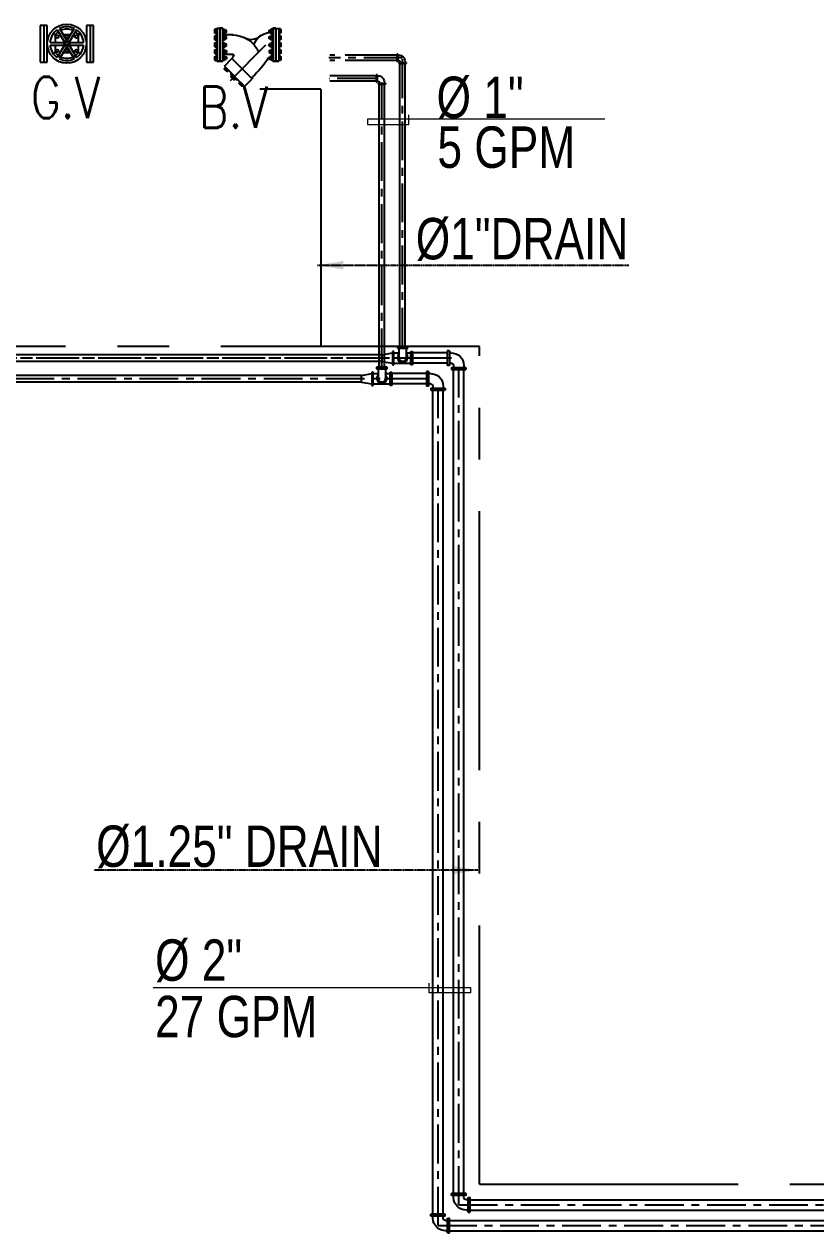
# Model space of a CAD drawing. Header units: millimetres. Extents: x -21221 to 1625077, y -149981 to 356550.
# Drawn here: x 1030103 to 1033930, y 209043 to 214881 of the extents above; entities that cross this region are included whole.
import ezdxf

# ---------------------------------------------------------------- set-up
doc = ezdxf.new("R2010")
doc.units = ezdxf.units.MM
doc.header["$LTSCALE"] = 1000
doc.header["$MEASUREMENT"] = 0
doc.linetypes.add('CENTER', pattern=[2, 1.25, -0.25, 0.25, -0.25])
doc.linetypes.add('CENTERX2', pattern=[4, 2.5, -0.5, 0.5, -0.5])
doc.layers.get('0').update_dxf_attribs({"linetype": 'CONTINUOUS'})
for name, color, linetype in [('12-RETURN-PIPE', 12, 'CONTINUOUS'), ('4-REVERS RETURN-PIPE', 4, 'CONTINUOUS'), ('40-SUPPLY-PIPE', 40, 'CONTINUOUS'), ('44-DRAIN', 44, 'CENTER'), ('DIM-DPME-1-50', 10, 'CONTINUOUS')]:
    doc.layers.add(name, color=color, linetype=linetype)
doc.styles.add('DIM-DPME-1-50', font='romans.shx')
doc.styles.add('ROMANS', font='romans.shx', dxfattribs={"width": 0.85})
doc.styles.add('STENCIL', font='stencil.shx')
doc.dimstyles.new('ARROW', dxfattribs={"dimscale": 0, "dimtxt": 125, "dimasz": 125, "dimexe": 20, "dimexo": 20, "dimgap": 15, "dimtad": 1, "dimdec": 0, "dimzin": 1, "dimdsep": 46, "dimtxsty": 'DIM-DPME-1-50', "dimblk": 'DIM-DPME-1-50', "dimcen": 1.25, "dimdle": 250, "dimclrd": 33, "dimclre": 33, "dimclrt": 4, "dimadec": 0, "dimazin": 2, "dimtfac": 1, "dimtdec": 0, "dimtmove": 0, "dimatfit": 3, "dimfxl": 1, "dimtolj": 1, "dimtzin": 0, "dimarcsym": 0})

# ---------------------------------------------------------------- blocks, each defined once
blk = doc.blocks.new('GV-100-Plan')
for p, q in [((75.9, 110.2), (-75.9, 110.2)), ((-75.9, 110.2), (-75.9, 81.9)), ((75.9, 96.1), (75.9, 110.2)), ((-75.9, 96.1), (75.9, 96.1)), ((-75.9, 81.9), (75.9, 81.9)), ((-36.9, 47.8), (-40.3, 57)), ((-5.5, 10.3), (-5.5, 69.6)), ((5.5, 10.3), (5.5, 69.6)), ((36.9, 47.8), (40.3, 57)), ((75.9, 81.9), (75.9, 96.1)), ((-63, 30), (-11.7, 0.4)), ((-57.5, 39.6), (-6.2, 9.9)), ((-5.5, 47.8), (-36.9, 47.8)), ((6.2, 9.9), (57.5, 39.6)), ((11.7, 0.4), (63, 30)), ((-63, -30), (-11.7, -0.4)), ((-57.5, -39.6), (-6.2, -9.9)), ((-36.9, -47.8), (-40.3, -57)), ((-36.9, -47.8), (-5.5, -47.8)), ((-5.5, -69.6), (-5.5, -10.3)), ((5.5, -69.6), (5.5, -10.3)), ((5.5, -47.8), (36.9, -47.8)), ((6.2, -9.9), (57.5, -39.6)), ((11.7, -0.4), (63, -30)), ((36.9, -47.8), (40.3, -57)), ((75.9, -81.9), (-75.9, -81.9)), ((-75.9, -81.9), (-75.9, -110.2)), ((-75.9, -96.1), (75.9, -96.1)), ((75.9, -96.1), (75.9, -81.9)), ((75.9, -110.2), (75.9, -96.1)), ((-75.9, -110.2), (75.9, -110.2))]:
    blk.add_line(p, q)
for points in [[(-36.9, 14.9), (-36.9, -14.9)], [(36.9, 47.8), (5.5, 47.8)], [(36.9, -14.9), (36.9, 14.9)]]:
    blk.add_lwpolyline(points)
for centre, radius in [((0, 0), 80.9), ((-29.3, 40), 6.15), ((-29.3, -0.5), 6.15), ((0, 0), 11.7), ((0, 0), 6.18), ((29.6, 40), 6.15), ((29.6, -0.5), 6.15), ((-29.3, -40), 6.15), ((29.6, -40), 6.15)]:
    blk.add_circle(centre, radius)
for radius, start, end in [(69.8, 94.5349, 145.4651), (69.8, 34.5349, 85.4651), (69.8, 154.5349, 205.4651), (60.4, 155.2434, 204.7566), (60.4, 127.6315, 144.7566), (60.4, 307.6315, 52.3685), (69.8, 334.5349, 25.4651), (69.8, 214.5349, 265.4651), (60.4, 215.2434, 232.3685), (69.8, 274.5349, 325.4651)]:
    blk.add_arc((0, 0), radius, start, end)
blk = doc.blocks.new('A$C53F904C2')
at = {"layer": '12-RETURN-PIPE', "extrusion": (-2.57074e-05, -8.3251e-12, 1)}
for p, q in [((-76.2, 293.1, 0), (-76.2, 285.2, 0)), ((-70.9, 294.5, 0), (-73.6, 294.5, 0)), ((-73.6, 294.5, 0), (-57.7, 294.5, 0)), ((-57.7, 294.5, 0), (-70.9, 294.5, 0)), ((-70.9, 293.1, 0), (-70.9, 285.2, 0)), ((-60.4, 293.1, 0), (-60.4, 285.2, 0)), ((-55.1, 293.1, 0), (-55.1, 285.2, 0)), ((-44.4, 293.1, 0), (-44.4, 285.2, 0)), ((-39.1, 294.5, 0), (-41.7, 294.5, 0)), ((-41.7, 294.5, 0), (-25.8, 294.5, 0)), ((-25.8, 294.5, 0), (-39.1, 294.5, 0)), ((-39.1, 293.1, 0), (-39.1, 285.2, 0)), ((-28.5, 293.1, 0), (-28.5, 285.2, 0)), ((-23.2, 293.1, 0), (-23.2, 285.2, 0)), ((-10.3, 293.1, 0), (-10.3, 285.2, 0)), ((-7.6, 294.5, 0), (8.3, 294.5, 0)), ((-5, 294.5, 0), (-7.6, 294.5, 0)), ((8.3, 294.5, 0), (-5, 294.5, 0)), ((-5, 293.1, 0), (-5, 285.2, 0)), ((5.6, 293.1, 0), (5.6, 285.2, 0)), ((10.9, 293.1, 0), (10.9, 285.2, 0)), ((23.2, 293.1, 0), (23.2, 285.2, 0)), ((41.7, 294.5, 0), (25.8, 294.5, 0)), ((25.8, 294.5, 0), (39.1, 294.5, 0)), ((28.5, 293.1, 0), (28.5, 285.2, 0)), ((39.1, 294.5, 0), (41.7, 294.5, 0)), ((39.1, 293.1, 0), (39.1, 285.2, 0)), ((44.4, 293.1, 0), (44.4, 285.2, 0)), ((55.1, 293.1, 0), (55.1, 285.2, 0)), ((57.7, 294.5, 0), (70.9, 294.5, 0)), ((73.6, 294.5, 0), (57.7, 294.5, 0)), ((60.4, 293.1, 0), (60.4, 285.2, 0)), ((70.9, 294.5, 0), (73.6, 294.5, 0)), ((70.9, 293.1, 0), (70.9, 285.2, 0)), ((76.2, 293.1, 0), (76.2, 285.2, 0)), ((79.1, 271.1, 0), (-79.1, 271.1, 0)), ((-79.1, 271.1, 0), (-79.1, 256.9, 0)), ((-79.1, 256.9, 0), (79.1, 256.9, 0)), ((-78.8, 271.1, 0), (-78.8, 285.2, 0)), ((-78.8, 285.2, 0), (78.8, 285.2, 0)), ((-78.8, 271.1, 0), (-78.8, 285.2, 0)), ((-78.8, 271.1, 0), (78.8, 271.1, 0)), ((-78.8, 256.9, 0), (-78.8, 271.1, 0)), ((78.8, 271.1, 0), (-78.8, 271.1, 0)), ((78.8, 256.9, 0), (-78.8, 256.9, 0)), ((-77.6, 255.6, 0), (-77.6, 256.9, 0)), ((-77.6, 255.6, 0), (-50.9, 255.6, 0)), ((-74.9, 254.1, 0), (-74.9, 247.5, 0)), ((-72.2, 255.4, 0), (-56.3, 255.4, 0)), ((-69.5, 255.4, 0), (-72.2, 255.4, 0)), ((-69.6, 246.1, 0), (-72.2, 246.1, 0)), ((-69.6, 254.1, 0), (-69.6, 247.5, 0)), ((-56.3, 246.1, 0), (-69.6, 246.1, 0)), ((-69.6, 246.1, 0), (-69.6, 240.3, 0)), ((-59, 240.3, 0), (-69.6, 240.3, 0)), ((-59, 240.3, 0), (-69.6, 240.3, 0)), ((-68.6, 239.2, 0), (-69.6, 240.3, 0)), ((-56.3, 255.4, 0), (-69.5, 255.4, 0)), ((-60, 239.2, 0), (-68.6, 239.2, 0)), ((-60, 239.2, 0), (-59, 240.3, 0)), ((-59, 254.1, 0), (-59, 247.5, 0)), ((-59, 246.1, 0), (-59, 240.3, 0)), ((-53.7, 254.1, 0), (-53.7, 247.5, 0)), ((-50.9, 255.6, 0), (-50.9, 256.9, 0)), ((-47.1, 255.6, 0), (-47.1, 256.9, 0)), ((-47.1, 255.6, 0), (-20.4, 255.6, 0)), ((-44.4, 254.1, 0), (-44.4, 247.5, 0)), ((-41.7, 255.4, 0), (-25.8, 255.4, 0)), ((-39, 255.4, 0), (-41.7, 255.4, 0)), ((-39.1, 246.1, 0), (-41.7, 246.1, 0)), ((-39.1, 254.1, 0), (-39.1, 247.5, 0)), ((-25.8, 246.1, 0), (-39.1, 246.1, 0)), ((-39.1, 246.1, 0), (-39.1, 240.3, 0)), ((-28.5, 240.3, 0), (-39.1, 240.3, 0)), ((-28.5, 240.3, 0), (-39.1, 240.3, 0)), ((-38.1, 239.2, 0), (-39.1, 240.3, 0)), ((-25.8, 255.4, 0), (-39, 255.4, 0)), ((-29.5, 239.2, 0), (-38.1, 239.2, 0)), ((-29.5, 239.2, 0), (-28.5, 240.3, 0)), ((-28.5, 254.1, 0), (-28.5, 247.5, 0)), ((-28.5, 246.1, 0), (-28.5, 240.3, 0)), ((-23.2, 254.1, 0), (-23.2, 247.5, 0)), ((-20.4, 255.6, 0), (-20.4, 256.9, 0)), ((-11.7, 255.6, 0), (-11.7, 256.9, 0)), ((-11.7, 255.6, 0), (15, 255.6, 0)), ((-8.9, 254.1, 0), (-8.9, 247.5, 0)), ((-3.6, 255.4, 0), (-6.3, 255.4, 0)), ((-6.3, 255.4, 0), (9.6, 255.4, 0)), ((-3.6, 246.1, 0), (-6.3, 246.1, 0)), ((-3.7, 246.1, 0), (-3.7, 240.3, 0)), ((-2.6, 239.2, 0), (-3.7, 240.3, 0)), ((7, 240.3, 0), (-3.7, 240.3, 0)), ((7, 240.3, 0), (-3.7, 240.3, 0)), ((9.6, 255.4, 0), (-3.6, 255.4, 0)), ((-3.6, 254.1, 0), (-3.6, 247.5, 0)), ((9.6, 246.1, 0), (-3.6, 246.1, 0)), ((5.9, 239.2, 0), (-2.6, 239.2, 0)), ((5.9, 239.2, 0), (7, 240.3, 0)), ((7, 254.1, 0), (7, 247.5, 0)), ((7, 246.1, 0), (7, 240.3, 0)), ((12.3, 254.1, 0), (12.3, 247.5, 0)), ((15, 255.6, 0), (15, 256.9, 0)), ((20.4, 255.6, 0), (20.4, 256.9, 0)), ((47.1, 255.6, 0), (20.4, 255.6, 0)), ((23.2, 254.1, 0), (23.2, 247.5, 0)), ((41.7, 255.4, 0), (25.8, 255.4, 0)), ((25.8, 255.4, 0), (39, 255.4, 0)), ((25.8, 246.1, 0), (39.1, 246.1, 0)), ((28.5, 254.1, 0), (28.5, 247.5, 0)), ((28.5, 246.1, 0), (28.5, 240.3, 0)), ((29.5, 239.2, 0), (28.5, 240.3, 0)), ((28.5, 240.3, 0), (39.1, 240.3, 0)), ((28.5, 240.3, 0), (39.1, 240.3, 0)), ((29.5, 239.2, 0), (38.1, 239.2, 0)), ((38.1, 239.2, 0), (39.1, 240.3, 0)), ((39, 255.4, 0), (41.7, 255.4, 0)), ((39.1, 254.1, 0), (39.1, 247.5, 0)), ((39.1, 246.1, 0), (41.7, 246.1, 0)), ((39.1, 246.1, 0), (39.1, 240.3, 0)), ((44.4, 254.1, 0), (44.4, 247.5, 0)), ((47.1, 255.6, 0), (47.1, 256.9, 0)), ((50.8, 255.6, 0), (50.8, 256.9, 0)), ((77.6, 255.6, 0), (50.9, 255.6, 0)), ((53.7, 254.1, 0), (53.7, 247.5, 0)), ((72.2, 255.4, 0), (56.3, 255.4, 0)), ((56.3, 255.4, 0), (69.5, 255.4, 0)), ((56.3, 246.1, 0), (69.6, 246.1, 0)), ((58.7, 256.9, 0), (58.7, 249.5, 0)), ((59, 254.1, 0), (59, 247.5, 0)), ((59, 246.1, 0), (59, 240.3, 0)), ((60, 239.2, 0), (59, 240.3, 0)), ((59, 240.3, 0), (69.6, 240.3, 0)), ((59, 240.3, 0), (69.6, 240.3, 0)), ((60, 239.2, 0), (68.6, 239.2, 0)), ((68.6, 239.2, 0), (69.6, 240.3, 0)), ((69.5, 255.4, 0), (72.2, 255.4, 0)), ((69.6, 254.1, 0), (69.6, 247.5, 0)), ((69.6, 246.1, 0), (72.2, 246.1, 0)), ((69.6, 246.1, 0), (69.6, 240.3, 0)), ((74.9, 254.1, 0), (74.9, 247.5, 0)), ((77.6, 255.6, 0), (77.6, 256.9, 0)), ((78.8, 285.2, 0), (78.8, 271.1, 0)), ((78.8, 271.1, 0), (78.8, 285.2, 0)), ((78.8, 271.1, 0), (78.8, 256.9, 0)), ((78.8, 256.9, 0), (78.8, 271.1, 0)), ((79.1, 256.9, 0), (79.1, 271.1, 0)), ((172.1, 51.3, 0), (0, 223.4, 0)), ((165.2, 156.1, 0), (67.4, 58.2, 0)), ((103.2, 22.3, 0), (201.1, 120.2, 0)), ((161.2, 157.7, 0), (155.4, 157.7, 0)), ((201.1, 120.2, 0), (165.2, 156.1, 0)), ((-46.9, 65.3, 0), (-46.9, 14.1, 0)), ((46.9, 63, 0), (46.9, 14.1, 0)), ((65.7, 62.2, 0), (54.7, 67.1, 0)), ((142.2, 53.4, 0), (170.1, 81.2, 0)), ((163.6, 74.8, 0), (148.7, 59.8, 0)), ((154.3, 54.2, 0), (148.7, 59.8, 0)), ((158, 57.9, 0), (152.4, 63.5, 0)), ((157.1, 55.1, 0), (168.4, 66.3, 0)), ((168.4, 66.3, 0), (159, 57, 0)), ((165.5, 65.4, 0), (159.9, 71, 0)), ((169.3, 69.1, 0), (163.6, 74.8, 0)), ((171.9, 91, 0), (170.4, 81.8, 0)), ((195.2, 114.4, 0), (180.2, 99.5, 0)), ((185.8, 93.8, 0), (180.2, 99.5, 0)), ((189.5, 97.6, 0), (183.9, 103.2, 0)), ((188.6, 94.8, 0), (199.9, 106, 0)), ((190.5, 96.7, 0), (188.6, 94.8, 0)), ((199.9, 106, 0), (190.5, 96.7, 0)), ((197, 105.1, 0), (191.4, 110.7, 0)), ((200.8, 108.8, 0), (195.2, 114.4, 0)), ((79.1, 14.1, 0), (-79.1, 14.1, 0)), ((-79.1, 14.1, 0), (-79.1, 0, 0)), ((-79.1, 0, 0), (79.1, 0, 0)), ((78.8, 14.1, 0), (-78.8, 14.1, 0)), ((-78.8, 14.1, 0), (-78.8, 0, 0)), ((-78.8, 0, 0), (78.8, 0, 0)), ((78.8, 0, 0), (-78.8, 0, 0)), ((-77.6, 15.5, 0), (-77.6, 14.1, 0)), ((-77.6, 15.5, 0), (-50.9, 15.5, 0)), ((-74.9, 17, 0), (-74.9, 23.6, 0)), ((-69.6, 25, 0), (-72.2, 25, 0)), ((-72.2, 15.7, 0), (-56.3, 15.7, 0)), ((-69.5, 15.7, 0), (-72.2, 15.7, 0)), ((-68.6, 31.9, 0), (-69.6, 30.8, 0)), ((-59, 30.8, 0), (-69.6, 30.8, 0)), ((-59, 30.8, 0), (-69.6, 30.8, 0)), ((-69.6, 25, 0), (-69.6, 30.8, 0)), ((-56.3, 25, 0), (-69.6, 25, 0)), ((-69.6, 17, 0), (-69.6, 23.6, 0)), ((-56.3, 15.7, 0), (-69.5, 15.7, 0)), ((-60, 31.9, 0), (-68.6, 31.9, 0)), ((-60, 31.9, 0), (-59, 30.8, 0)), ((-59, 25, 0), (-59, 30.8, 0)), ((-59, 17, 0), (-59, 23.6, 0)), ((-53.7, 17, 0), (-53.7, 23.6, 0)), ((-50.9, 15.5, 0), (-50.9, 14.1, 0)), ((-47.1, 15.5, 0), (-47.1, 14.1, 0)), ((-47.1, 15.5, 0), (-20.4, 15.5, 0)), ((-44.4, 17, 0), (-44.4, 23.6, 0)), ((-39.1, 25, 0), (-41.7, 25, 0)), ((-41.7, 15.7, 0), (-25.8, 15.7, 0)), ((-39, 15.7, 0), (-41.7, 15.7, 0)), ((-38.1, 31.9, 0), (-39.1, 30.8, 0)), ((-28.5, 30.8, 0), (-39.1, 30.8, 0)), ((-28.5, 30.8, 0), (-39.1, 30.8, 0)), ((-39.1, 25, 0), (-39.1, 30.8, 0)), ((-25.8, 25, 0), (-39.1, 25, 0)), ((-39.1, 17, 0), (-39.1, 23.6, 0)), ((-25.8, 15.7, 0), (-39, 15.7, 0)), ((-29.5, 31.9, 0), (-38.1, 31.9, 0)), ((-29.5, 31.9, 0), (-28.5, 30.8, 0)), ((-28.5, 25, 0), (-28.5, 30.8, 0)), ((-28.5, 17, 0), (-28.5, 23.6, 0)), ((-23.2, 17, 0), (-23.2, 23.6, 0)), ((-20.4, 15.5, 0), (-20.4, 14.1, 0)), ((-11.7, 15.5, 0), (-11.7, 14.1, 0)), ((-11.7, 15.5, 0), (15, 15.5, 0)), ((-8.9, 17, 0), (-8.9, 23.6, 0)), ((-3.6, 25, 0), (-6.3, 25, 0)), ((-3.6, 15.7, 0), (-6.3, 15.7, 0)), ((-6.3, 15.7, 0), (9.6, 15.7, 0)), ((-2.6, 31.9, 0), (-3.7, 30.8, 0)), ((-3.7, 25, 0), (-3.7, 30.8, 0)), ((7, 30.8, 0), (-3.7, 30.8, 0)), ((7, 30.8, 0), (-3.7, 30.8, 0)), ((9.6, 25, 0), (-3.6, 25, 0)), ((-3.6, 17, 0), (-3.6, 23.6, 0)), ((9.6, 15.7, 0), (-3.6, 15.7, 0)), ((5.9, 31.9, 0), (-2.6, 31.9, 0)), ((5.9, 31.9, 0), (7, 30.8, 0)), ((7, 25, 0), (7, 30.8, 0)), ((7, 17, 0), (7, 23.6, 0)), ((12.3, 17, 0), (12.3, 23.6, 0)), ((15, 15.5, 0), (15, 14.1, 0)), ((47.1, 15.5, 0), (20.4, 15.5, 0)), ((20.4, 15.5, 0), (20.4, 14.1, 0)), ((23.2, 17, 0), (23.2, 23.6, 0)), ((25.8, 25, 0), (39.1, 25, 0)), ((41.7, 15.7, 0), (25.8, 15.7, 0)), ((25.8, 15.7, 0), (39, 15.7, 0)), ((29.5, 31.9, 0), (28.5, 30.8, 0)), ((28.5, 25, 0), (28.5, 30.8, 0)), ((28.5, 30.8, 0), (39.1, 30.8, 0)), ((28.5, 30.8, 0), (39.1, 30.8, 0)), ((28.5, 17, 0), (28.5, 23.6, 0)), ((29.5, 31.9, 0), (38.1, 31.9, 0)), ((38.1, 31.9, 0), (39.1, 30.8, 0)), ((39, 15.7, 0), (41.7, 15.7, 0)), ((39.1, 25, 0), (39.1, 30.8, 0)), ((39.1, 25, 0), (41.7, 25, 0)), ((39.1, 17, 0), (39.1, 23.6, 0)), ((44.4, 17, 0), (44.4, 23.6, 0)), ((47.1, 15.5, 0), (47.1, 14.1, 0)), ((50.8, 15.5, 0), (50.8, 14.1, 0)), ((77.6, 15.5, 0), (50.9, 15.5, 0)), ((53.7, 17, 0), (53.7, 23.6, 0)), ((56.3, 25, 0), (69.6, 25, 0)), ((72.2, 15.7, 0), (56.3, 15.7, 0)), ((56.3, 15.7, 0), (69.5, 15.7, 0)), ((60, 31.9, 0), (59, 30.8, 0)), ((59, 25, 0), (59, 30.8, 0)), ((59, 30.8, 0), (69.6, 30.8, 0)), ((59, 30.8, 0), (69.6, 30.8, 0)), ((59, 17, 0), (59, 23.6, 0)), ((60, 31.9, 0), (68.6, 31.9, 0)), ((103.2, 22.3, 0), (67.4, 58.2, 0)), ((68.6, 31.9, 0), (69.6, 30.8, 0)), ((69.5, 15.7, 0), (72.2, 15.7, 0)), ((69.6, 25, 0), (69.6, 30.8, 0)), ((69.6, 25, 0), (72.2, 25, 0)), ((69.6, 17, 0), (69.6, 23.6, 0)), ((74.9, 17, 0), (74.9, 23.6, 0)), ((77.6, 15.5, 0), (77.6, 14.1, 0)), ((78.8, 0, 0), (78.8, 14.1, 0)), ((78.8, 14.1, 0), (78.8, 0, 0)), ((78.8, -14.1, 0), (78.8, 0, 0)), ((78.8, 0, 0), (78.8, -14.1, 0)), ((79.1, 0, 0), (79.1, 14.1, 0)), ((109, 28.3, 0), (124, 43.3, 0)), ((114.6, 22.6, 0), (109, 28.3, 0)), ((118.4, 26.4, 0), (112.7, 32, 0)), ((128.6, 34.8, 0), (117.4, 23.6, 0)), ((117.4, 23.6, 0), (126.8, 32.9, 0)), ((125.8, 33.9, 0), (120.2, 39.5, 0)), ((129.6, 37.6, 0), (124, 43.3, 0)), ((126.8, 32.9, 0), (128.6, 34.8, 0)), ((132.4, 51.5, 0), (141.6, 53, 0)), ((159, 57, 0), (157.1, 55.1, 0)), ((-78.8, 0, 0), (-78.8, -14.1, 0)), ((-78.8, 0, 0), (-78.8, -14.1, 0)), ((-78.8, -14.1, 0), (78.8, -14.1, 0)), ((-76.2, -22.1, 0), (-76.2, -14.1, 0)), ((-70.9, -23.4, 0), (-73.6, -23.4, 0)), ((-73.6, -23.4, 0), (-57.7, -23.4, 0)), ((-70.9, -22.1, 0), (-70.9, -14.1, 0)), ((-57.7, -23.4, 0), (-70.9, -23.4, 0)), ((-60.4, -22.1, 0), (-60.4, -14.1, 0)), ((-55.1, -22.1, 0), (-55.1, -14.1, 0)), ((-44.4, -22.1, 0), (-44.4, -14.1, 0)), ((-39.1, -23.4, 0), (-41.7, -23.4, 0)), ((-41.7, -23.4, 0), (-25.8, -23.4, 0)), ((-39.1, -22.1, 0), (-39.1, -14.1, 0)), ((-25.8, -23.4, 0), (-39.1, -23.4, 0)), ((-28.5, -22.1, 0), (-28.5, -14.1, 0)), ((-23.2, -22.1, 0), (-23.2, -14.1, 0)), ((-10.3, -22.1, 0), (-10.3, -14.1, 0)), ((-7.6, -23.4, 0), (8.3, -23.4, 0)), ((-5, -23.4, 0), (-7.6, -23.4, 0)), ((-5, -22.1, 0), (-5, -14.1, 0)), ((8.3, -23.4, 0), (-5, -23.4, 0)), ((5.6, -22.1, 0), (5.6, -14.1, 0)), ((10.9, -22.1, 0), (10.9, -14.1, 0)), ((23.2, -22.1, 0), (23.2, -14.1, 0)), ((41.7, -23.4, 0), (25.8, -23.4, 0)), ((25.8, -23.4, 0), (39.1, -23.4, 0)), ((28.5, -22.1, 0), (28.5, -14.1, 0)), ((39.1, -22.1, 0), (39.1, -14.1, 0)), ((39.1, -23.4, 0), (41.7, -23.4, 0)), ((44.4, -22.1, 0), (44.4, -14.1, 0)), ((55.1, -22.1, 0), (55.1, -14.1, 0)), ((57.7, -23.4, 0), (70.9, -23.4, 0)), ((73.6, -23.4, 0), (57.7, -23.4, 0)), ((60.4, -22.1, 0), (60.4, -14.1, 0)), ((70.9, -22.1, 0), (70.9, -14.1, 0)), ((70.9, -23.4, 0), (73.6, -23.4, 0)), ((76.2, -22.1, 0), (76.2, -14.1, 0))]:
    blk.add_line(p, q, dxfattribs=at)
at = {"layer": '12-RETURN-PIPE', "extrusion": (2.57074e-05, 8.3251e-12, -1)}
for centre, major_axis, start_param, end_param in [((-73.6, 291.2, 0), (2.3, -2.3, 0), 2.976358, 4.877622), ((25.8, 291.2, 0), (2.3, -2.3, 0), 2.976358, 4.877622), ((9.6, 249.4, 0), (2.3, -2.3, 0), -0.165235, 1.73603), ((25.8, 252.1, 0), (2.3, -2.3, 0), 2.976358, 4.877622), ((56.3, 252.1, 0), (2.3, -2.3, 0), 2.976358, 4.877622), ((186.3, 97.1, 0), (2.3, -2.3, 0), -0.950633, 0.950632), ((25.8, 18.9, 0), (2.3, -2.3, 0), -0.165235, 1.73603), ((33.8, 14, 0), (7.76, -7.76, 0), 3.423248, 4.430732), ((-57.7, -20.2, 0), (2.3, -2.3, 0), -0.165235, 1.73603)]:
    blk.add_ellipse(centre, major_axis=major_axis, ratio=1, start_param=start_param, end_param=end_param, dxfattribs=at)
at = {"layer": '12-RETURN-PIPE', "extrusion": (2.57074e-05, 8.32511e-12, -1)}
for centre, major_axis, start_param, end_param in [((-65.6, 283.5, 0), (7.76, -7.76, 0), 3.423248, 4.430732), ((-33.8, 283.5, 0), (7.76, -7.76, 0), 3.423248, 4.430732), ((-25.8, 291.2, 0), (2.3, -2.3, 0), 2.976358, 4.877622), ((-7.6, 291.2, 0), (2.3, -2.3, 0), 2.976358, 4.877622), ((0.3, 283.5, 0), (7.76, -7.76, 0), 3.423248, 4.430732), ((8.3, 291.2, 0), (2.3, -2.3, 0), 2.976358, 4.877622), ((33.8, 283.5, 0), (7.76, -7.76, 0), 3.423248, 4.430732), ((73.6, 291.2, 0), (2.3, -2.3, 0), 2.976358, 4.877622), ((-72.2, 249.4, 0), (2.3, -2.3, 0), -0.165235, 1.73603), ((-64.3, 257.1, 0), (7.76, -7.76, 0), 0.281655, 1.28914), ((-64.2, 244.4, 0), (7.76, -7.76, 0), 3.423248, 4.430732), ((-56.3, 249.4, 0), (2.3, -2.3, 0), -0.165235, 1.73603), ((-56.3, 252.1, 0), (2.3, -2.3, 0), 2.976358, 4.877622), ((-41.7, 249.4, 0), (2.3, 2.3, 0), 1.405562, 3.306826), ((-41.7, 252.1, 0), (2.3, -2.3, 0), 2.976358, 4.877622), ((-33.8, 257.1, 0), (7.76, -7.76, 0), 0.281655, 1.28914), ((-33.7, 244.4, 0), (7.76, -7.76, 0), 3.423248, 4.430732), ((-6.3, 252.1, 0), (2.3, 2.3, 0), 4.547154, 6.448419), ((-6.3, 249.4, 0), (2.3, 2.3, 0), 1.405562, 3.306826), ((9.6, 252.1, 0), (2.3, -2.3, 0), 2.976358, 4.877622), ((25.8, 249.4, 0), (2.3, 2.3, 0), 1.405562, 3.306826), ((33.7, 244.4, 0), (7.76, -7.76, 0), 3.423248, 4.430732), ((33.8, 257.1, 0), (7.76, -7.76, 0), 0.281655, 1.28914), ((41.7, 252.1, 0), (2.3, -2.3, 0), 2.976358, 4.877622), ((56.3, 249.4, 0), (2.3, 2.3, 0), 1.405562, 3.306826), ((77.7, 250.9, 0), (13.5, -13.5, 0), 1.468062, 2.281971), ((64.2, 244.4, 0), (7.76, -7.76, 0), 3.423248, 4.430732), ((64.3, 257.1, 0), (7.76, -7.76, 0), 0.281655, 1.28914), ((-199.7, -163.4, 0), (338.5, -338.5, 0), 4.510787, 4.762612), ((72.2, 252.1, 0), (2.3, -2.3, 0), 2.976358, 4.877622), ((161.2, 152.1, 0), (3.99, -3.99, 0), 3.92699, 4.712388), ((52.4, 61.9, 0), (3.99, -3.99, 0), 2.478543, 4.343863), ((71.4, 62.2, 0), (3.99, 3.99, 0), 3.141592, 3.92699), ((155, 68.5, 0), (7.76, -7.76, 0), -0.503743, 0.503742), ((169.3, 82, 0), (0.799, 0.799, 0), 0.951875, 1.570796), ((186.5, 108.2, 0), (7.76, -7.76, 0), -0.503743, 0.503742), ((-72.2, 21.7, 0), (2.3, 2.3, 0), 4.547154, 6.448419), ((-72.2, 18.9, 0), (2.3, -2.3, 0), -0.165235, 1.73603), ((-64.3, 14, 0), (7.76, -7.76, 0), 3.423248, 4.430732), ((-64.2, 26.7, 0), (7.76, -7.76, 0), 0.281655, 1.28914), ((-41.7, 18.9, 0), (2.3, -2.3, 0), -0.165235, 1.73603), ((-33.7, 26.7, 0), (7.76, -7.76, 0), 0.281655, 1.28914), ((-25.8, 21.7, 0), (2.3, 2.3, 0), 4.547154, 6.448419), ((-6.3, 21.7, 0), (2.3, 2.3, 0), 4.547154, 6.448419), ((-6.3, 18.9, 0), (2.3, -2.3, 0), -0.165235, 1.73603), ((1.7, 26.7, 0), (7.76, -7.76, 0), 0.281655, 1.28914), ((9.6, 21.7, 0), (2.3, -2.3, 0), 2.976358, 4.877622), ((9.6, 18.9, 0), (2.3, -2.3, 0), -0.165235, 1.73603), ((33.7, 26.7, 0), (7.76, -7.76, 0), 0.281655, 1.28914), ((41.7, 18.9, 0), (2.3, 2.3, 0), 1.405562, 3.306826), ((56.3, 21.7, 0), (2.3, -2.3, 0), 2.976358, 4.877622), ((56.3, 18.9, 0), (2.3, -2.3, 0), -0.165235, 1.73603), ((64.2, 26.7, 0), (7.76, -7.76, 0), 0.281655, 1.28914), ((64.3, 14, 0), (7.76, -7.76, 0), 3.423248, 4.430732), ((115.1, 25.9, 0), (2.3, 2.3, 0), 0.620163, 2.521428), ((141.4, 54.2, 0), (0.799, -0.799, 0), -0.000001, 0.61892), ((-65.6, -12.4, 0), (7.76, -7.76, 0), 0.281655, 1.28914), ((-41.7, -20.2, 0), (2.3, -2.3, 0), -0.165235, 1.73603), ((-33.8, -12.4, 0), (7.76, -7.76, 0), 0.281655, 1.28914), ((-7.6, -20.2, 0), (2.3, -2.3, 0), -0.165235, 1.73603), ((0.3, -12.4, 0), (7.76, -7.76, 0), 0.281655, 1.28914), ((33.8, -12.4, 0), (7.76, -7.76, 0), 0.281655, 1.28914), ((65.6, -12.4, 0), (7.76, -7.76, 0), 0.281655, 1.28914)]:
    blk.add_ellipse(centre, major_axis=major_axis, ratio=1, start_param=start_param, end_param=end_param, dxfattribs=at)
at = {"layer": '12-RETURN-PIPE', "extrusion": (2.57074e-05, 8.32512e-12, -1)}
for centre, major_axis, start_param, end_param in [((-57.7, 291.2, 0), (2.3, 2.3, 0), 4.547154, 6.448419), ((41.7, 291.2, 0), (2.3, -2.3, 0), 2.976358, 4.877622), ((57.7, 291.2, 0), (2.3, 2.3, 0), 4.547154, 6.448419), ((65.6, 283.5, 0), (7.76, 7.76, 0), 4.994044, 6.001529), ((25, 245, 0), (59.2, 59.2, 0), 2.659928, 4.091059), ((-25.8, 252.1, 0), (2.3, -2.3, 0), 2.976358, 4.877622), ((1.7, 244.4, 0), (7.76, 7.76, 0), 4.994044, 6.001529), ((1.7, 257.1, 0), (7.76, 7.76, 0), 1.852452, 2.859936), ((41.7, 249.4, 0), (2.3, -2.3, 0), -0.165235, 1.73603), ((72.2, 249.4, 0), (2.3, -2.3, 0), -0.165235, 1.73603), ((90.8, 61.6, 0), (97.4, 97.4, 0), 3.900528, 5.085313), ((-83, 151.3, 0), (41.6, 41.6, 0), 6.229949, 7.69612), ((62.4, 60.7, 0), (11.1, 11.1, 0), 3.775445, 4.04934), ((166.1, 68.6, 0), (2.3, 2.3, 0), 0.620163, 2.521428), ((197.6, 108.3, 0), (2.3, 2.3, 0), 0.620163, 2.521428), ((-56.3, 21.7, 0), (2.3, 2.3, 0), 4.547154, 6.448419), ((-56.3, 18.9, 0), (2.3, 2.3, 0), 1.405562, 3.306826), ((-33.8, 14, 0), (7.76, 7.76, 0), 4.994044, 6.001529), ((1.7, 14, 0), (7.76, 7.76, 0), 4.994044, 6.001529), ((41.7, 21.7, 0), (2.3, -2.3, 0), 2.976358, 4.877622), ((72.2, 21.7, 0), (2.3, -2.3, 0), 2.976358, 4.877622), ((115.3, 36.9, 0), (7.76, 7.76, 0), 1.067053, 2.074538), ((126.3, 37.1, 0), (2.3, -2.3, 0), -0.950633, 0.950632), ((154.8, 57.4, 0), (2.3, 2.3, 0), 0.620163, 2.521428), ((-73.6, -20.2, 0), (2.3, 2.3, 0), 1.405562, 3.306826), ((-25.8, -20.2, 0), (2.3, 2.3, 0), 1.405562, 3.306826), ((8.3, -20.2, 0), (2.3, 2.3, 0), 1.405562, 3.306826), ((25.8, -20.2, 0), (2.3, 2.3, 0), 1.405562, 3.306826), ((41.7, -20.2, 0), (2.3, 2.3, 0), 1.405562, 3.306826), ((57.7, -20.2, 0), (2.3, -2.3, 0), -0.165235, 1.73603), ((73.6, -20.2, 0), (2.3, 2.3, 0), 1.405562, 3.306826)]:
    blk.add_ellipse(centre, major_axis=major_axis, ratio=1, start_param=start_param, end_param=end_param, dxfattribs=at)
at = {"layer": '12-RETURN-PIPE', "extrusion": (2.57074e-05, 8.32513e-12, -1)}
for centre, start_param, end_param in [((-41.7, 291.2, 0), 4.547154, 6.448419), ((-72.2, 252.1, 0), 4.547154, 6.448419), ((-25.8, 249.4, 0), 1.405562, 3.306826), ((-41.7, 21.7, 0), 4.547154, 6.448419), ((-25.8, 18.9, 0), 1.405562, 3.306826), ((25.8, 21.7, 0), 4.547154, 6.448419), ((72.2, 18.9, 0), 1.405562, 3.306826)]:
    blk.add_ellipse(centre, major_axis=(2.3, 2.3, 0), ratio=1, start_param=start_param, end_param=end_param, dxfattribs=at)
blk = doc.blocks.new('DIM-DPME-1-50')
at = {"layer": 'DIM-DPME-1-50', "color": 4}
blk.add_line((0, 100.001), (0, -100.001), dxfattribs=at)
at = {"layer": 'DIM-DPME-1-50', "color": 5}
blk.add_line((70.711, 70.711), (-70.711, -70.711), dxfattribs=at)
at = {"layer": 'DIM-DPME-1-50'}
blk.add_line((100.001, 0), (-100.001, 0), dxfattribs=at)
blk = doc.blocks.new('EL-90-25mm')
at = {"ltscale": 0.019}
for p, q in [((-27.6, -17.5, -41.1), (-27.6, 17.5)), ((-22.6, 17.5), (-27.6, 17.5)), ((-22.6, -17.5, -41.1), (-22.6, 17.5)), ((-17.6, 12.5, -41.1), (-22.6, 12.5)), ((-17.5, 27.3, -14.5), (17.5, 27.3, -14.5)), ((-17.5, 22.3, -14.5), (-17.5, 27.3, -14.5)), ((-17.5, 22.3, -14.5), (17.5, 22.3, -14.5)), ((-12.5, 17.3, -14.5), (-12.5, 22.3, -14.5)), ((12.5, 17.5, 200731.6), (12.5, 22.3, -64.5)), ((17.5, 22.3, -14.5), (17.5, 27.3, -14.5)), ((-22.6, -17.5, -41.1), (-27.6, -17.5, -41.1))]:
    blk.add_line(p, q, dxfattribs=at)
blk.add_line((-18.5, -12.5, -32.2), (-22.6, -12.5, -41.1))
for centre, radius, start, end in [((-17.8, 17.8, 401495.4), 30.3, 268.7093, 359.5429), ((-17.8, 17.8, -14.5), 5.3, 271.5729, 354.0548)]:
    blk.add_arc(centre, radius, start, end, dxfattribs=at)
blk = doc.blocks.new('TTT20')
for p, q in [((-14.4, 41.1), (-14.4, 45.1)), ((-14.4, 45.1), (13.6, 45.1)), ((13.6, 41.1), (-14.4, 41.1)), ((-10.4, 41.1), (-10.4, 15.4)), ((9.6, 41.1), (9.6, 15.4)), ((13.6, 45.1), (13.6, 41.1)), ((-23, 32), (-27, 32)), ((-27, 32), (-27, -4)), ((-23, -4), (-23, 32)), ((-10.4, 27.9), (-23, 27.9)), ((16.8, 0, -23.6), (-23, 0, -23.6)), ((23, 0), (-23, 0)), ((19.5, 27.9, -23.6), (9.6, 27.9, -23.6)), ((23, 27.9), (13.1, 27.9)), ((23, 32), (27, 32)), ((23, -4), (23, 32)), ((27, 32), (27, -4)), ((-27, -4), (-23, -4)), ((27, -4), (23, -4))]:
    blk.add_line(p, q)
at = {"extrusion": (0, 0, -1)}
for major_axis, ratio, start_param, end_param in [((-9.9, -9.9), 1, 3.151797, 7.843777), ((-7.07, 7.07), 0.999999, 2.356194, 5.497791)]:
    blk.add_ellipse((-0.4, 15.4), major_axis=major_axis, ratio=ratio, start_param=start_param, end_param=end_param, dxfattribs=at)

msp = doc.modelspace()

# ---------------------------------------------------------------- linework, layer by layer
at = {"layer": '12-RETURN-PIPE', "color": 9, "linetype": 'CENTER', "ltscale": 0.15}
for p, q in [((1031932.3, 214718.2), (1031576.8, 214718.2)), ((1031932.3, 213323.5), (1031932.3, 214725.4)), ((1032148.6, 213267.8, -10443.5), (1019231.4, 213267.8, 197540)), ((1032168.6, 213267.8), (1026289, 213267.8)), ((1032204, 209178), (1032204, 213213.1)), ((1032204, 209178), (1045205.7, 209178)), ((1032104, 209078), (1045278.6, 209078))]:
    msp.add_line(p, q, dxfattribs=at)
at = {"layer": '12-RETURN-PIPE', "linetype": 'CENTERX2', "ltscale": 0.1}
for p, q in [((1031904.6, 214730.7), (1031581.3, 214730.7)), ((1031904.6, 214705.7), (1031580.9, 214705.7))]:
    msp.add_line(p, q, dxfattribs=at)
at = {"layer": '12-RETURN-PIPE', "linetype": 'Continuous', "ltscale": 0.1}
for p, q in [((1031919.8, 213323.5), (1031919.8, 214698)), ((1031944.8, 213323.5), (1031944.8, 214698)), ((1031833.2, 213283.8, -3699.6), (1027771.9, 213283.8, 62223.5)), ((1031833.2, 213251.8, -3699.6), (1027771.9, 213251.8, 62223.5)), ((1031833.2, 213283.8), (1031883.2, 213292.8)), ((1031833.2, 213251.8), (1031833.2, 213283.8)), ((1031833.2, 213251.8), (1031883.2, 213242.8)), ((1032148.6, 213292.8), (1031980, 213292.8)), ((1032148.6, 213242.8), (1031980, 213242.8)), ((1032179, 209232.7), (1032179, 213213.1)), ((1032229, 209232.7), (1032229, 213213.1)), ((1032259.5, 209203), (1038436.6, 209203)), ((1032259.5, 209153), (1038436.6, 209153))]:
    msp.add_line(p, q, dxfattribs=at)
at = {"layer": '40-SUPPLY-PIPE', "color": 9, "linetype": 'CENTER', "ltscale": 0.15}
for p, q in [((1031804.6, 214618.2), (1031577.1, 214618.2)), ((1031832.3, 213223.5), (1031832.3, 214590.9)), ((1032048.6, 213167.8), (1021566.4, 213167.8)), ((1032104, 209078), (1032104, 213113.1))]:
    msp.add_line(p, q, dxfattribs=at)
at = {"layer": '40-SUPPLY-PIPE'}
for p, q in [((1031804.6, 214605.7), (1031581.2, 214605.7)), ((1031804.6, 214630.7), (1031581.6, 214630.7)), ((1031819.8, 213223.5), (1031819.8, 214590.9)), ((1031844.8, 213223.5), (1031844.8, 214590.9)), ((1031733.2, 213183.8), (1027671.9, 213183.8)), ((1031733.2, 213151.8), (1027671.9, 213151.8)), ((1031733.2, 213183.8), (1031783.2, 213192.8)), ((1031733.2, 213151.8), (1031733.2, 213183.8)), ((1031733.2, 213151.8), (1031783.2, 213142.8)), ((1032048.6, 213192.8), (1031880, 213192.8)), ((1032048.6, 213142.8), (1031880, 213142.8)), ((1032079, 209132.7), (1032079, 213113.1)), ((1032129, 209132.7), (1032129, 213113.1)), ((1032159.5, 209103), (1038674.4, 209103)), ((1032159.5, 209053), (1038674.4, 209053))]:
    msp.add_line(p, q, dxfattribs=at)
at = {"layer": '40-SUPPLY-PIPE', "color": 33, "lineweight": 15, "elevation": 4.4}
msp.add_lwpolyline([(1032909.4, 214421.1), (1031762.8, 214421.1), (1031762.8, 214395.3), (1031962.8, 214395.3), (1031962.8, 214442.2)], dxfattribs=at)
at = {"layer": '40-SUPPLY-PIPE', "color": 33, "lineweight": 15}
msp.add_lwpolyline([(1030726.9, 210227.2), (1032260.5, 210227.2), (1032260.5, 210201.4), (1032060.5, 210201.4), (1032060.5, 210248.3)], dxfattribs=at)
at = {"layer": '44-DRAIN'}
for p, q in [((1031536.9, 214565.9), (1031243.1, 214565.9)), ((1031536.9, 214565.9), (1031243.1, 214565.9)), ((1031536.9, 214565.9), (1031536.9, 213323.7)), ((1031536.9, 214565.9), (1031536.9, 213323.7)), ((1032304, 213323.7), (1019029.4, 213323.7, -9520.2)), ((1032304, 213323.7), (1019029.4, 213323.7, -9520.2)), ((1032304, 209278), (1032304, 213323.7)), ((1032304, 209278), (1032304, 213323.7)), ((1032304, 209278), (1045043.5, 209278)), ((1032304, 209278), (1045043.5, 209278))]:
    msp.add_line(p, q, dxfattribs=at)

# ---------------------------------------------------------------- block references
at = {"layer": '12-RETURN-PIPE', "linetype": 'CENTERX2', "ltscale": 0.1, "xscale": -1.003838475910015, "yscale": 1.003838475968223, "zscale": 1.003838475906779, "rotation": 180}
msp.add_blockref('EL-90-25mm', (1031932.3, 214718.2), dxfattribs=at)
at = {"layer": '12-RETURN-PIPE', "linetype": 'Continuous', "ltscale": 0.1}
for name, p, xscale, yscale, zscale in [('TTT20', (1031931.6, 213242.8), -1.789892151020467, 1.789892151078674, 1.789892151065524), ('EL-90-25mm', (1032204, 209178, 29), -2.007676951936446, 2.007676951936446, 2.007676951813555)]:
    msp.add_blockref(name, p, dxfattribs=dict(at, xscale=xscale, yscale=yscale, zscale=zscale))
at = {"layer": '12-RETURN-PIPE', "linetype": 'Continuous', "ltscale": 0.1, "xscale": -2.005014991038478, "yscale": 2.005014991038478, "zscale": 2.00501499094303, "rotation": 180}
msp.add_blockref('EL-90-25mm', (1032203.9, 213267.8, 82.4), dxfattribs=at)
at = {"layer": '4-REVERS RETURN-PIPE', "color": 9, "linetype": 'Continuous', "xscale": 1.165406124142468, "yscale": 1.165406124200671, "zscale": 1.165406124145389, "rotation": 270.0000049393099}
msp.add_blockref('GV-100-Plan', (1030309.7, 214786.3, 0), dxfattribs=at)
at = {"layer": '40-SUPPLY-PIPE', "linetype": 'Continuous', "rotation": 270}
msp.add_blockref('A$C53F904C2', (1031048.9, 214781.4, 0), dxfattribs=at)
at = {"layer": '40-SUPPLY-PIPE', "rotation": 180}
for p, xscale, yscale, zscale in [((1031832.3, 214618.2), -1.003838475910015, 1.003838475968223, 1.003838475906779), ((1032103.9, 213167.8, 82.4), -2.005014991038478, 2.005014991038478, 2.00501499094303)]:
    msp.add_blockref('EL-90-25mm', p, dxfattribs=dict(at, xscale=xscale, yscale=yscale, zscale=zscale))
at = {"layer": '40-SUPPLY-PIPE'}
for name, p, xscale, yscale, zscale in [('TTT20', (1031831.6, 213142.8), -1.789892151020467, 1.789892151078674, 1.789892151065524), ('EL-90-25mm', (1032104, 209078), -2.007676951936446, 2.007676951936446, 2.007676951813559)]:
    msp.add_blockref(name, p, dxfattribs=dict(at, xscale=xscale, yscale=yscale, zscale=zscale))

# ---------------------------------------------------------------- texts
at = {"layer": '40-SUPPLY-PIPE', "color": 4, "style": 'ROMANS', "width": 0.8}
for s, p in [('G.V', (1030135.7, 214426.5)), ('B.V', (1030946.9, 214379.4))]:
    msp.add_text(s, height=200, dxfattribs=at).set_placement(p)
at = {"layer": '40-SUPPLY-PIPE', "color": 4, "ltscale": 0.001, "style": 'STENCIL', "width": 0.8}
for s, p in [('%%C 1"', (1032096.9, 214427.4, -14.5)), ('5 GPM', (1032101, 214186.6, 0)), ('%%C 2"', (1030736.2, 210260.1, 0)), ('27 GPM', (1030736.2, 209987.5, 0))]:
    msp.add_text(s, height=200, dxfattribs=at).set_placement(p)
at = {"layer": '44-DRAIN', "color": 4, "ltscale": 0.001, "style": 'STENCIL', "width": 0.8}
for s, p in [('%%C1"DRAIN', (1031996.4, 213744.6)), ('%%C1"DRAIN', (1031996.4, 213744.6)), ('%%C1.25" DRAIN', (1030451.7, 210810.2, -66.1)), ('%%C1.25" DRAIN', (1030451.7, 210810.2, -66.1))]:
    msp.add_text(s, height=200, dxfattribs=at).set_placement(p)

# ---------------------------------------------------------------- leaders
at = {"layer": '44-DRAIN', "ltscale": 0.001}
for points in [[(1031521.1, 213716.3), (1031884.2, 213716.3), (1033026.8, 213716.3)], [(1031521.1, 213716.3), (1031884.2, 213716.3), (1033026.8, 213716.3)], [(1032296.4, 210794.5), (1030440.1, 210794.5)], [(1032296.4, 210794.5), (1030440.1, 210794.5)]]:
    msp.add_leader(points, dimstyle='ARROW', override={"dimscale": 1}, dxfattribs=at)

doc.saveas('drawing.dxf')
